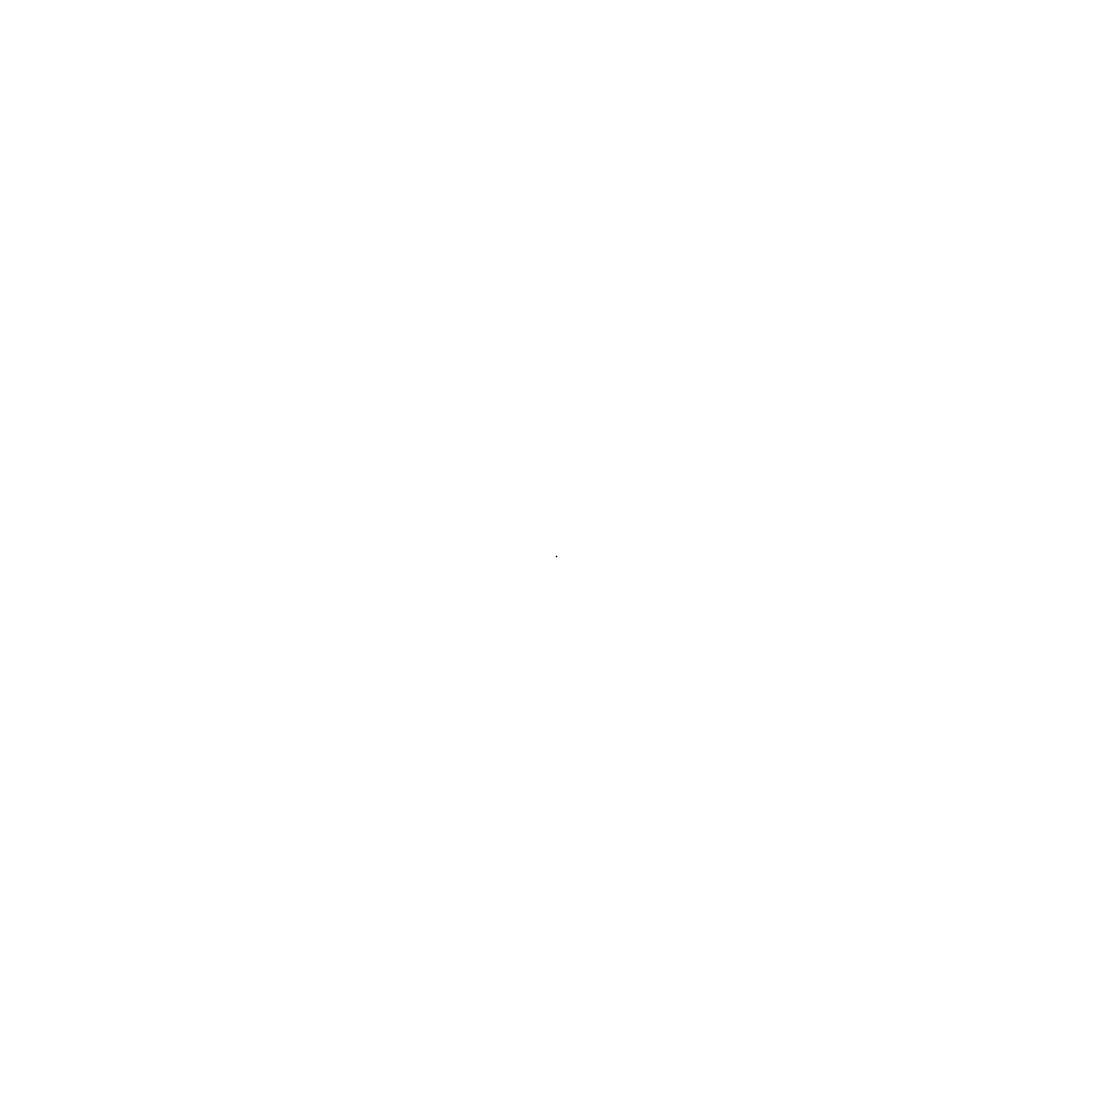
# Model space of a CAD drawing. Header units: millimetres. Extents: x 100 to 100, y 200 to 200.
import ezdxf

# ---------------------------------------------------------------- set-up
doc = ezdxf.new("R2010")
doc.units = ezdxf.units.MM

msp = doc.modelspace()

# ---------------------------------------------------------------- linework, layer by layer
msp.add_point((100, 200))

doc.saveas('drawing.dxf')
